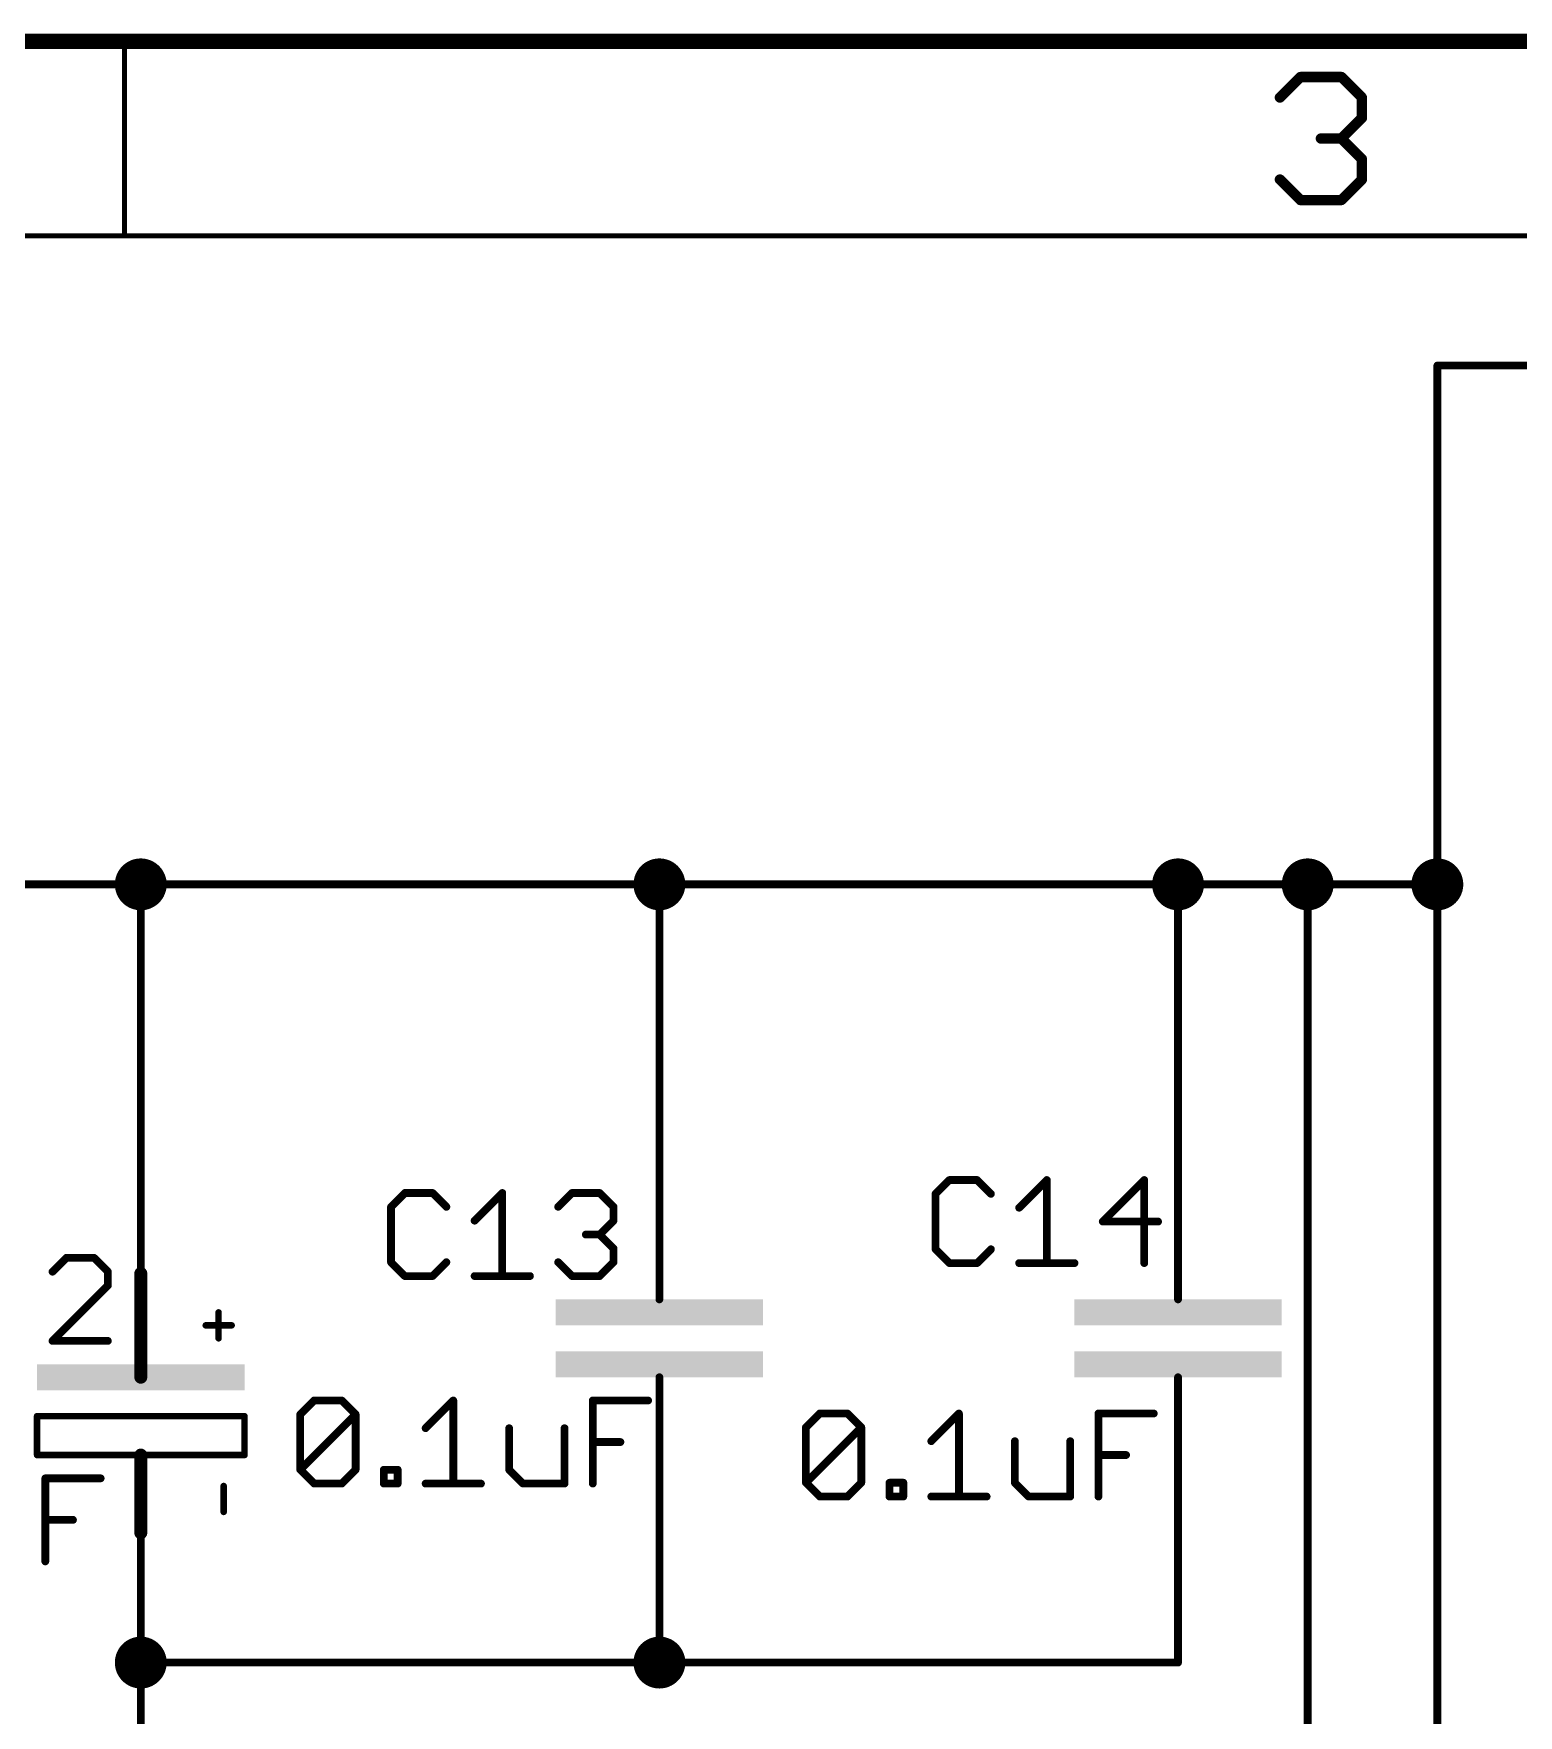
# Model space of a CAD drawing. Extents: x 0 to 388, y 0 to 261.
# Drawn here: x 96.96 to 126.05, y 227.57 to 260.5 of the extents above; entities that cross this region are included whole.
import ezdxf

# ---------------------------------------------------------------- set-up
doc = ezdxf.new("R2010")
doc.units = 0
for name, color, linetype in [('91', 94, 'CONTINUOUS'), ('94', 14, 'CONTINUOUS'), ('95', 251, 'CONTINUOUS'), ('96', 251, 'CONTINUOUS')]:
    doc.layers.add(name, color=color, linetype=linetype)

# ---------------------------------------------------------------- blocks, each defined once
blk = doc.blocks.new('RECT')
blk.add_solid([(-0.5, -0.5), (0.5, -0.5), (-0.5, 0.5), (0.5, 0.5)])

msp = doc.modelspace()

# ---------------------------------------------------------------- linework, layer by layer
at = {"layer": '91', "const_width": 0.1524}
for points in [[(124.46, 243.84), (124.46, 254)], [(124.46, 254), (205.74, 254)], [(96.52, 243.84), (99.06, 243.84)], [(99.06, 236.22), (99.06, 243.84)], [(99.06, 243.84), (109.22, 243.84)], [(109.22, 243.84), (109.22, 238.76)], [(109.22, 243.84), (119.38, 243.84)], [(119.38, 243.84), (119.38, 238.76)], [(121.92, 243.84), (119.38, 243.84)], [(121.92, 226.06), (121.92, 243.84)], [(124.46, 243.84), (121.92, 243.84)], [(124.46, 223.52), (124.46, 243.84)], [(99.06, 228.6), (99.06, 231.14)], [(109.22, 231.14), (109.22, 228.6)], [(119.38, 231.14), (119.38, 228.6)], [(109.22, 228.6), (99.06, 228.6)], [(119.38, 228.6), (109.22, 228.6)]]:
    msp.add_lwpolyline(points, dxfattribs=at)
at = {"layer": '91'}
for points, const_width in [([(124.4981, 254, 1), (124.4219, 254)], 0.0762), ([(124.46, 254.0381, 1), (124.46, 253.9619)], 0.0762), ([(99.06, 243.586, 1), (99.06, 244.094, 1), (99.06, 243.586)], 0.508), ([(109.22, 243.586, 1), (109.22, 244.094, 1), (109.22, 243.586)], 0.508), ([(119.38, 243.586, 1), (119.38, 244.094, 1), (119.38, 243.586)], 0.508), ([(121.92, 243.586, 1), (121.92, 244.094, 1), (121.92, 243.586)], 0.508), ([(124.46, 243.586, 1), (124.46, 244.094, 1), (124.46, 243.586)], 0.508), ([(99.0981, 243.84, 1), (99.0219, 243.84)], 0.0762), ([(99.06, 243.8781, 1), (99.06, 243.8019)], 0.0762), ([(99.06, 243.8019, 1), (99.06, 243.8781)], 0.0762), ([(109.2581, 243.84, 1), (109.1819, 243.84)], 0.0762), ([(109.22, 243.8781, 1), (109.22, 243.8019)], 0.0762), ([(109.22, 243.8019, 1), (109.22, 243.8781)], 0.0762), ([(119.4181, 243.84, 1), (119.3419, 243.84)], 0.0762), ([(119.38, 243.8781, 1), (119.38, 243.8019)], 0.0762), ([(119.38, 243.8019, 1), (119.38, 243.8781)], 0.0762), ([(121.9581, 243.84, 1), (121.8819, 243.84)], 0.0762), ([(121.92, 243.8781, 1), (121.92, 243.8019)], 0.0762), ([(121.92, 243.8019, 1), (121.92, 243.8781)], 0.0762), ([(124.4981, 243.84, 1), (124.4219, 243.84)], 0.0762), ([(124.4219, 243.84, 1), (124.4981, 243.84)], 0.0762), ([(124.46, 243.8019, 1), (124.46, 243.8781)], 0.0762), ([(109.1819, 238.76, 1), (109.2581, 238.76)], 0.0762), ([(119.3419, 238.76, 1), (119.4181, 238.76)], 0.0762), ([(99.0219, 236.22, 1), (99.0981, 236.22)], 0.0762), ([(99.0981, 231.14, 1), (99.0219, 231.14)], 0.0762), ([(109.2581, 231.14, 1), (109.1819, 231.14)], 0.0762), ([(119.4181, 231.14, 1), (119.3419, 231.14)], 0.0762), ([(99.06, 228.346, 1), (99.06, 228.854, 1), (99.06, 228.346)], 0.508), ([(109.22, 228.346, 1), (109.22, 228.854, 1), (109.22, 228.346)], 0.508), ([(99.06, 228.6381, 1), (99.06, 228.5619)], 0.0762), ([(99.0219, 228.6, 1), (99.0981, 228.6)], 0.0762), ([(109.22, 228.6381, 1), (109.22, 228.5619)], 0.0762), ([(109.1819, 228.6, 1), (109.2581, 228.6)], 0.0762), ([(109.22, 228.5619, 1), (109.22, 228.6381)], 0.0762), ([(119.3419, 228.6, 1), (119.4181, 228.6)], 0.0762), ([(119.38, 228.5619, 1), (119.38, 228.6381)], 0.0762)]:
    msp.add_lwpolyline(points, format="xyb", dxfattribs=dict(at, const_width=const_width))
at = {"layer": '94'}
for points, const_width in [([(387.35, 260.35), (0, 260.35)], 0.3), ([(98.7425, 260.35), (98.7425, 256.54)], 0.1), ([(121.3756, 259.249), (121.7771, 259.6505)], 0.2032), ([(121.7771, 259.6505), (122.58, 259.6505)], 0.2032), ([(122.58, 259.6505), (122.9815, 259.249)], 0.2032), ([(122.9815, 259.249), (122.9815, 258.8475)], 0.2032), ([(122.9815, 258.8475), (122.58, 258.446)], 0.2032), ([(122.58, 258.446), (122.1786, 258.446)], 0.2032), ([(122.58, 258.446), (122.9815, 258.0446)], 0.2032), ([(122.9815, 258.0446), (122.9815, 257.6431)], 0.2032), ([(121.7771, 257.2416), (121.3756, 257.6431)], 0.2032), ([(122.9815, 257.6431), (122.58, 257.2416)], 0.2032), ([(122.58, 257.2416), (121.7771, 257.2416)], 0.2032), ([(383.54, 256.54), (3.81, 256.54)], 0.1), ([(109.22, 238.76), (109.22, 236.22)], 0.1524), ([(119.38, 238.76), (119.38, 236.22)], 0.1524), ([(99.06, 236.22), (99.06, 234.188)], 0.254), ([(109.22, 235.712), (109.22, 236.22)], 0.1524), ([(119.38, 235.712), (119.38, 236.22)], 0.1524), ([(100.584, 234.95), (100.584, 235.458)], 0.127), ([(100.84, 235.204), (100.332, 235.204)], 0.127), ([(99.06, 234.95), (99.06, 234.442)], 0.1524), ([(109.22, 233.68), (109.22, 234.188)], 0.1524), ([(119.38, 233.68), (119.38, 234.188)], 0.1524), ([(109.22, 231.14), (109.22, 233.68)], 0.1524), ([(119.38, 231.14), (119.38, 233.68)], 0.1524), ([(97.028, 233.426), (101.092, 233.426)], 0.127), ([(97.028, 232.664), (97.028, 233.426)], 0.127), ([(101.092, 233.426), (101.092, 232.664)], 0.127), ([(99.06, 232.664), (97.028, 232.664)], 0.127), ([(99.06, 231.14), (99.06, 232.664)], 0.254), ([(99.06, 232.664), (99.06, 232.41)], 0.1524), ([(101.092, 232.664), (99.06, 232.664)], 0.127), ([(100.684, 231.55), (100.684, 232.058)], 0.127), ([(99.06, 228.6), (99.06, 226.06)], 0.1524)]:
    msp.add_lwpolyline(points, dxfattribs=dict(at, const_width=const_width))
for points, const_width in [([(98.7675, 260.35, 1), (98.7175, 260.35)], 0.05), ([(121.7771, 259.7013, 1), (121.7771, 259.5997)], 0.1016), ([(121.813, 259.6145, 1), (121.7412, 259.6864)], 0.1016), ([(122.6159, 259.6864, 1), (122.5441, 259.6145)], 0.1016), ([(122.58, 259.5997, 1), (122.58, 259.7013)], 0.1016), ([(121.3397, 259.2849, 1), (121.4115, 259.2131)], 0.1016), ([(123.0323, 259.249, 1), (122.9307, 259.249)], 0.1016), ([(122.9456, 259.2131, 1), (123.0174, 259.2849)], 0.1016), ([(122.9307, 258.8475, 1), (123.0323, 258.8475)], 0.1016), ([(123.0174, 258.8116, 1), (122.9456, 258.8834)], 0.1016), ([(122.1786, 258.4968, 1), (122.1786, 258.3952)], 0.1016), ([(122.6159, 258.4819, 1), (122.5441, 258.4101)], 0.1016), ([(122.5441, 258.4819, 1), (122.6159, 258.4101)], 0.1016), ([(122.58, 258.3952, 1), (122.58, 258.4968)], 0.1016), ([(123.0323, 258.0446, 1), (122.9307, 258.0446)], 0.1016), ([(122.9456, 258.0086, 1), (123.0174, 258.0805)], 0.1016), ([(121.4115, 257.679, 1), (121.3397, 257.6072)], 0.1016), ([(122.9307, 257.6431, 1), (123.0323, 257.6431)], 0.1016), ([(123.0174, 257.6072, 1), (122.9456, 257.679)], 0.1016), ([(121.7771, 257.2924, 1), (121.7771, 257.1908)], 0.1016), ([(121.7412, 257.2057, 1), (121.813, 257.2775)], 0.1016), ([(122.5441, 257.2775, 1), (122.6159, 257.2057)], 0.1016), ([(122.58, 257.1908, 1), (122.58, 257.2924)], 0.1016), ([(98.7175, 256.54, 1), (98.7675, 256.54)], 0.05), ([(109.2581, 238.76, 1), (109.1819, 238.76)], 0.0762), ([(119.4181, 238.76, 1), (119.3419, 238.76)], 0.0762), ([(99.1235, 236.22, 1), (98.9965, 236.22)], 0.127), ([(109.2581, 236.22, 1), (109.1819, 236.22)], 0.0762), ([(109.1819, 236.22, 1), (109.2581, 236.22)], 0.0762), ([(119.4181, 236.22, 1), (119.3419, 236.22)], 0.0762), ([(119.3419, 236.22, 1), (119.4181, 236.22)], 0.0762), ([(100.6158, 235.458, 1), (100.5523, 235.458)], 0.0635), ([(109.1819, 235.712, 1), (109.2581, 235.712)], 0.0762), ([(119.3419, 235.712, 1), (119.4181, 235.712)], 0.0762), ([(100.332, 235.2357, 1), (100.332, 235.1723)], 0.0635), ([(100.84, 235.1723, 1), (100.84, 235.2357)], 0.0635), ([(99.0981, 234.95, 1), (99.0219, 234.95)], 0.0762), ([(100.5523, 234.95, 1), (100.6158, 234.95)], 0.0635), ([(98.9965, 234.188, 1), (99.1235, 234.188)], 0.127), ([(99.0219, 234.442, 1), (99.0981, 234.442)], 0.0762), ([(109.2581, 234.188, 1), (109.1819, 234.188)], 0.0762), ([(119.4181, 234.188, 1), (119.3419, 234.188)], 0.0762), ([(109.2581, 233.68, 1), (109.1819, 233.68)], 0.0762), ([(109.1819, 233.68, 1), (109.2581, 233.68)], 0.0762), ([(119.4181, 233.68, 1), (119.3419, 233.68)], 0.0762), ([(119.3419, 233.68, 1), (119.4181, 233.68)], 0.0762), ([(97.028, 233.4578, 1), (97.028, 233.3943)], 0.0635), ([(97.0598, 233.426, 1), (96.9963, 233.426)], 0.0635), ([(101.1238, 233.426, 1), (101.0602, 233.426)], 0.0635), ([(101.092, 233.3943, 1), (101.092, 233.4578)], 0.0635), ([(97.028, 232.6958, 1), (97.028, 232.6323)], 0.0635), ([(96.9963, 232.664, 1), (97.0598, 232.664)], 0.0635), ([(99.1235, 232.664, 1), (98.9965, 232.664)], 0.127), ([(99.0981, 232.664, 1), (99.0219, 232.664)], 0.0762), ([(99.06, 232.6958, 1), (99.06, 232.6323)], 0.0635), ([(99.06, 232.6323, 1), (99.06, 232.6958)], 0.0635), ([(101.0602, 232.664, 1), (101.1238, 232.664)], 0.0635), ([(101.092, 232.6323, 1), (101.092, 232.6958)], 0.0635), ([(99.0219, 232.41, 1), (99.0981, 232.41)], 0.0762), ([(100.7158, 232.058, 1), (100.6523, 232.058)], 0.0635), ([(100.6523, 231.55, 1), (100.7158, 231.55)], 0.0635), ([(98.9965, 231.14, 1), (99.1235, 231.14)], 0.127), ([(109.1819, 231.14, 1), (109.2581, 231.14)], 0.0762), ([(119.3419, 231.14, 1), (119.4181, 231.14)], 0.0762), ([(99.0981, 228.6, 1), (99.0219, 228.6)], 0.0762)]:
    msp.add_lwpolyline(points, format="xyb", dxfattribs=dict(at, const_width=const_width))
at = {"layer": '95', "const_width": 0.1524}
for points in [[(114.9014, 238.0502), (114.6302, 237.779)], [(115.4437, 238.0502), (114.9014, 238.0502)], [(115.7149, 237.779), (115.4437, 238.0502)], [(116.2674, 237.5079), (116.8097, 238.0502)], [(116.8097, 238.0502), (116.8097, 236.4232)], [(118.718, 238.0502), (117.9045, 237.2367)], [(118.718, 236.4232), (118.718, 238.0502)], [(104.2334, 237.7962), (103.9622, 237.525)], [(104.7757, 237.7962), (104.2334, 237.7962)], [(105.0469, 237.525), (104.7757, 237.7962)], [(105.5994, 237.2539), (106.1417, 237.7962)], [(106.1417, 237.7962), (106.1417, 236.1692)], [(107.2365, 237.525), (107.5077, 237.7962)], [(107.5077, 237.7962), (108.05, 237.7962)], [(108.05, 237.7962), (108.3212, 237.525)], [(114.6302, 237.779), (114.6302, 236.6944)], [(103.9622, 237.525), (103.9622, 236.4404)], [(108.3212, 237.525), (108.3212, 237.2539)], [(108.3212, 237.2539), (108.05, 236.9827)], [(117.9045, 237.2367), (118.9892, 237.2367)], [(108.05, 236.9827), (107.7788, 236.9827)], [(108.05, 236.9827), (108.3212, 236.7115)], [(97.6017, 236.5262), (97.3305, 236.255)], [(98.144, 236.5262), (97.6017, 236.5262)], [(98.4152, 236.255), (98.144, 236.5262)], [(103.9622, 236.4404), (104.2334, 236.1692)], [(104.7757, 236.1692), (105.0469, 236.4404)], [(107.5077, 236.1692), (107.2365, 236.4404)], [(108.3212, 236.4404), (108.05, 236.1692)], [(108.3212, 236.7115), (108.3212, 236.4404)], [(114.6302, 236.6944), (114.9014, 236.4232)], [(114.9014, 236.4232), (115.4437, 236.4232)], [(115.4437, 236.4232), (115.7149, 236.6944)], [(116.2674, 236.4232), (117.352, 236.4232)], [(98.4152, 235.9839), (98.4152, 236.255)], [(104.2334, 236.1692), (104.7757, 236.1692)], [(105.5994, 236.1692), (106.684, 236.1692)], [(108.05, 236.1692), (107.5077, 236.1692)], [(97.3305, 234.8992), (98.4152, 235.9839)], [(98.4152, 234.8992), (97.3305, 234.8992)]]:
    msp.add_lwpolyline(points, dxfattribs=at)
at = {"layer": '95', "const_width": 0.0762}
for points in [[(114.9014, 238.0883, 1), (114.9014, 238.0121)], [(114.9283, 238.0232, 1), (114.8744, 238.0771)], [(115.4706, 238.0771, 1), (115.4168, 238.0232)], [(115.4437, 238.0121, 1), (115.4437, 238.0883)], [(116.8478, 238.0502, 1), (116.7716, 238.0502)], [(116.8366, 238.0232, 1), (116.7827, 238.0771)], [(118.7561, 238.0502, 1), (118.6799, 238.0502)], [(118.7449, 238.0232, 1), (118.6911, 238.0771)], [(104.2334, 237.8343, 1), (104.2334, 237.7581)], [(104.2603, 237.7692, 1), (104.2064, 237.8231)], [(104.8026, 237.8231, 1), (104.7488, 237.7692)], [(104.7757, 237.7581, 1), (104.7757, 237.8343)], [(106.1798, 237.7962, 1), (106.1036, 237.7962)], [(106.1686, 237.7692, 1), (106.1147, 237.8231)], [(107.5077, 237.8343, 1), (107.5077, 237.7581)], [(107.5346, 237.7692, 1), (107.4807, 237.8231)], [(108.0769, 237.8231, 1), (108.0231, 237.7692)], [(108.05, 237.7581, 1), (108.05, 237.8343)], [(114.6683, 237.779, 1), (114.5921, 237.779)], [(114.6033, 237.806, 1), (114.6571, 237.7521)], [(115.6879, 237.7521, 1), (115.7418, 237.806)], [(104.0003, 237.525, 1), (103.9241, 237.525)], [(103.9353, 237.552, 1), (103.9891, 237.4981)], [(105.0199, 237.4981, 1), (105.0738, 237.552)], [(107.2096, 237.552, 1), (107.2635, 237.4981)], [(108.3593, 237.525, 1), (108.2831, 237.525)], [(108.2942, 237.4981, 1), (108.3481, 237.552)], [(116.2404, 237.5348, 1), (116.2943, 237.4809)], [(105.5724, 237.2808, 1), (105.6263, 237.2269)], [(108.2831, 237.2539, 1), (108.3593, 237.2539)], [(108.3481, 237.2269, 1), (108.2942, 237.2808)], [(117.9045, 237.2748, 1), (117.9045, 237.1986)], [(117.8776, 237.2636, 1), (117.9315, 237.2098)], [(118.9892, 237.1986, 1), (118.9892, 237.2748)], [(107.7788, 237.0208, 1), (107.7788, 236.9446)], [(108.0769, 237.0096, 1), (108.0231, 236.9558)], [(108.0231, 237.0096, 1), (108.0769, 236.9558)], [(108.05, 236.9446, 1), (108.05, 237.0208)], [(97.6017, 236.5643, 1), (97.6017, 236.4881)], [(97.6286, 236.4992, 1), (97.5747, 236.5531)], [(98.1709, 236.5531, 1), (98.1171, 236.4992)], [(98.144, 236.4881, 1), (98.144, 236.5643)], [(103.9891, 236.4673, 1), (103.9353, 236.4134)], [(103.9241, 236.4404, 1), (104.0003, 236.4404)], [(105.0738, 236.4134, 1), (105.0199, 236.4673)], [(107.2635, 236.4673, 1), (107.2096, 236.4134)], [(108.3593, 236.7115, 1), (108.2831, 236.7115)], [(108.2831, 236.4404, 1), (108.3593, 236.4404)], [(108.2942, 236.6846, 1), (108.3481, 236.7385)], [(108.3481, 236.4134, 1), (108.2942, 236.4673)], [(114.6571, 236.7213, 1), (114.6033, 236.6674)], [(114.5921, 236.6944, 1), (114.6683, 236.6944)], [(114.9014, 236.4613, 1), (114.9014, 236.3851)], [(114.8744, 236.3963, 1), (114.9283, 236.4501)], [(115.4168, 236.4501, 1), (115.4706, 236.3963)], [(115.4437, 236.3851, 1), (115.4437, 236.4613)], [(115.7418, 236.6674, 1), (115.6879, 236.7213)], [(116.2674, 236.4613, 1), (116.2674, 236.3851)], [(117.352, 236.3851, 1), (117.352, 236.4613)], [(97.3036, 236.282, 1), (97.3575, 236.2281)], [(98.4533, 236.255, 1), (98.3771, 236.255)], [(98.3882, 236.2281, 1), (98.4421, 236.282)], [(104.2334, 236.2073, 1), (104.2334, 236.1311)], [(104.2064, 236.1423, 1), (104.2603, 236.1961)], [(104.7488, 236.1961, 1), (104.8026, 236.1423)], [(104.7757, 236.1311, 1), (104.7757, 236.2073)], [(105.5994, 236.2073, 1), (105.5994, 236.1311)], [(106.1036, 236.1692, 1), (106.1798, 236.1692)], [(106.684, 236.1311, 1), (106.684, 236.2073)], [(107.5077, 236.2073, 1), (107.5077, 236.1311)], [(107.4807, 236.1423, 1), (107.5346, 236.1961)], [(108.0231, 236.1961, 1), (108.0769, 236.1423)], [(108.05, 236.1311, 1), (108.05, 236.2073)], [(116.7716, 236.4232, 1), (116.8478, 236.4232)], [(118.6799, 236.4232, 1), (118.7561, 236.4232)], [(98.3771, 235.9839, 1), (98.4533, 235.9839)], [(98.4421, 235.9569, 1), (98.3882, 236.0108)], [(97.3305, 234.9373, 1), (97.3305, 234.8611)], [(97.3036, 234.9261, 1), (97.3575, 234.8723)], [(98.4152, 234.8611, 1), (98.4152, 234.9373)]]:
    msp.add_lwpolyline(points, format="xyb", dxfattribs=at)
at = {"layer": '96', "const_width": 0.1524}
for points in [[(102.1842, 233.461), (102.4554, 233.7322)], [(102.1842, 232.3764), (102.1842, 233.461)], [(102.1842, 232.3764), (103.2689, 233.461)], [(102.4554, 233.7322), (102.9977, 233.7322)], [(102.9977, 233.7322), (103.2689, 233.461)], [(103.2689, 233.461), (103.2689, 232.3764)], [(104.6399, 233.1899), (105.1823, 233.7322)], [(105.1823, 233.7322), (105.1823, 232.1052)], [(107.9142, 232.1052), (107.9142, 233.7322)], [(107.9142, 233.7322), (108.9989, 233.7322)], [(112.0902, 233.207), (112.3614, 233.4782)], [(112.3614, 233.4782), (112.9037, 233.4782)], [(112.9037, 233.4782), (113.1749, 233.207)], [(114.5459, 232.9359), (115.0883, 233.4782)], [(115.0883, 233.4782), (115.0883, 231.8512)], [(117.8202, 231.8512), (117.8202, 233.4782)], [(117.8202, 233.4782), (118.9049, 233.4782)], [(106.2771, 233.1899), (106.2771, 232.3764)], [(107.3618, 232.1052), (107.3618, 233.1899)], [(112.0902, 232.1224), (112.0902, 233.207)], [(112.0902, 232.1224), (113.1749, 233.207)], [(113.1749, 233.207), (113.1749, 232.1224)], [(107.9142, 232.9187), (108.4566, 232.9187)], [(116.1831, 232.9359), (116.1831, 232.1224)], [(117.2678, 231.8512), (117.2678, 232.9359)], [(117.8202, 232.6647), (118.3626, 232.6647)], [(97.1897, 230.5812), (97.1897, 232.2082)], [(97.1897, 232.2082), (98.2743, 232.2082)], [(102.4554, 232.1052), (102.1842, 232.3764)], [(103.2689, 232.3764), (102.9977, 232.1052)], [(103.8214, 232.1052), (103.8214, 232.3764)], [(103.8214, 232.3764), (104.0925, 232.3764)], [(104.0925, 232.3764), (104.0925, 232.1052)], [(106.2771, 232.3764), (106.5483, 232.1052)], [(112.3614, 231.8512), (112.0902, 232.1224)], [(113.1749, 232.1224), (112.9037, 231.8512)], [(113.7274, 231.8512), (113.7274, 232.1224)], [(113.7274, 232.1224), (113.9985, 232.1224)], [(113.9985, 232.1224), (113.9985, 231.8512)], [(116.1831, 232.1224), (116.4543, 231.8512)], [(102.9977, 232.1052), (102.4554, 232.1052)], [(104.0925, 232.1052), (103.8214, 232.1052)], [(104.6399, 232.1052), (105.7246, 232.1052)], [(106.5483, 232.1052), (107.3618, 232.1052)], [(112.9037, 231.8512), (112.3614, 231.8512)], [(113.9985, 231.8512), (113.7274, 231.8512)], [(114.5459, 231.8512), (115.6306, 231.8512)], [(116.4543, 231.8512), (117.2678, 231.8512)], [(97.1897, 231.3947), (97.732, 231.3947)]]:
    msp.add_lwpolyline(points, dxfattribs=at)
at = {"layer": '96', "const_width": 0.0762}
for points in [[(102.2223, 233.461, 1), (102.1461, 233.461)], [(102.1573, 233.488, 1), (102.2111, 233.4341)], [(102.4554, 233.7703, 1), (102.4554, 233.6941)], [(102.4823, 233.7052, 1), (102.4284, 233.7591)], [(103.0246, 233.7591, 1), (102.9708, 233.7052)], [(102.9977, 233.6941, 1), (102.9977, 233.7703)], [(103.307, 233.461, 1), (103.2308, 233.461)], [(103.2958, 233.4341, 1), (103.2419, 233.488)], [(103.2419, 233.4341, 1), (103.2958, 233.488)], [(105.2204, 233.7322, 1), (105.1442, 233.7322)], [(105.2092, 233.7052, 1), (105.1553, 233.7591)], [(107.9523, 233.7322, 1), (107.8761, 233.7322)], [(107.9142, 233.7703, 1), (107.9142, 233.6941)], [(108.9989, 233.6941, 1), (108.9989, 233.7703)], [(112.3614, 233.5163, 1), (112.3614, 233.4401)], [(112.3883, 233.4512, 1), (112.3344, 233.5051)], [(112.9306, 233.5051, 1), (112.8768, 233.4512)], [(112.9037, 233.4401, 1), (112.9037, 233.5163)], [(115.1264, 233.4782, 1), (115.0502, 233.4782)], [(115.1152, 233.4512, 1), (115.0613, 233.5051)], [(117.8583, 233.4782, 1), (117.7821, 233.4782)], [(117.8202, 233.5163, 1), (117.8202, 233.4401)], [(118.9049, 233.4401, 1), (118.9049, 233.5163)], [(104.613, 233.2168, 1), (104.6669, 233.1629)], [(106.3152, 233.1899, 1), (106.239, 233.1899)], [(107.3999, 233.1899, 1), (107.3237, 233.1899)], [(112.1283, 233.207, 1), (112.0521, 233.207)], [(112.0633, 233.234, 1), (112.1171, 233.1801)], [(113.213, 233.207, 1), (113.1368, 233.207)], [(113.2018, 233.1801, 1), (113.1479, 233.234)], [(113.1479, 233.1801, 1), (113.2018, 233.234)], [(107.9142, 232.9568, 1), (107.9142, 232.8806)], [(108.4566, 232.8806, 1), (108.4566, 232.9568)], [(114.519, 232.9628, 1), (114.5729, 232.9089)], [(116.2212, 232.9359, 1), (116.145, 232.9359)], [(117.3059, 232.9359, 1), (117.2297, 232.9359)], [(117.8202, 232.7028, 1), (117.8202, 232.6266)], [(118.3626, 232.6266, 1), (118.3626, 232.7028)], [(97.2278, 232.2082, 1), (97.1516, 232.2082)], [(97.1897, 232.2463, 1), (97.1897, 232.1701)], [(98.2743, 232.1701, 1), (98.2743, 232.2463)], [(102.2111, 232.4033, 1), (102.1573, 232.3494)], [(102.1573, 232.4033, 1), (102.2111, 232.3494)], [(102.1461, 232.3764, 1), (102.2223, 232.3764)], [(103.2308, 232.3764, 1), (103.307, 232.3764)], [(103.2958, 232.3494, 1), (103.2419, 232.4033)], [(103.8595, 232.3764, 1), (103.7833, 232.3764)], [(103.8214, 232.4145, 1), (103.8214, 232.3383)], [(104.1306, 232.3764, 1), (104.0544, 232.3764)], [(104.0925, 232.3383, 1), (104.0925, 232.4145)], [(106.304, 232.4033, 1), (106.2501, 232.3494)], [(106.239, 232.3764, 1), (106.3152, 232.3764)], [(112.1171, 232.1493, 1), (112.0633, 232.0954)], [(112.0633, 232.1493, 1), (112.1171, 232.0954)], [(113.2018, 232.0954, 1), (113.1479, 232.1493)], [(113.7655, 232.1224, 1), (113.6893, 232.1224)], [(113.7274, 232.1605, 1), (113.7274, 232.0843)], [(114.0366, 232.1224, 1), (113.9604, 232.1224)], [(113.9985, 232.0843, 1), (113.9985, 232.1605)], [(116.21, 232.1493, 1), (116.1561, 232.0954)], [(102.4554, 232.1433, 1), (102.4554, 232.0671)], [(102.4284, 232.0783, 1), (102.4823, 232.1321)], [(102.9708, 232.1321, 1), (103.0246, 232.0783)], [(102.9977, 232.0671, 1), (102.9977, 232.1433)], [(103.8214, 232.1433, 1), (103.8214, 232.0671)], [(103.7833, 232.1052, 1), (103.8595, 232.1052)], [(104.0544, 232.1052, 1), (104.1306, 232.1052)], [(104.0925, 232.0671, 1), (104.0925, 232.1433)], [(104.6399, 232.1433, 1), (104.6399, 232.0671)], [(105.1442, 232.1052, 1), (105.2204, 232.1052)], [(105.7246, 232.0671, 1), (105.7246, 232.1433)], [(106.5483, 232.1433, 1), (106.5483, 232.0671)], [(106.5213, 232.0783, 1), (106.5752, 232.1321)], [(107.3237, 232.1052, 1), (107.3999, 232.1052)], [(107.3618, 232.0671, 1), (107.3618, 232.1433)], [(107.8761, 232.1052, 1), (107.9523, 232.1052)], [(112.0521, 232.1224, 1), (112.1283, 232.1224)], [(112.3614, 231.8893, 1), (112.3614, 231.8131)], [(112.3344, 231.8243, 1), (112.3883, 231.8781)], [(112.8768, 231.8781, 1), (112.9306, 231.8243)], [(112.9037, 231.8131, 1), (112.9037, 231.8893)], [(113.1368, 232.1224, 1), (113.213, 232.1224)], [(113.7274, 231.8893, 1), (113.7274, 231.8131)], [(113.6893, 231.8512, 1), (113.7655, 231.8512)], [(113.9604, 231.8512, 1), (114.0366, 231.8512)], [(113.9985, 231.8131, 1), (113.9985, 231.8893)], [(114.5459, 231.8893, 1), (114.5459, 231.8131)], [(115.0502, 231.8512, 1), (115.1264, 231.8512)], [(115.6306, 231.8131, 1), (115.6306, 231.8893)], [(116.145, 232.1224, 1), (116.2212, 232.1224)], [(116.4543, 231.8893, 1), (116.4543, 231.8131)], [(116.4273, 231.8243, 1), (116.4812, 231.8781)], [(117.2297, 231.8512, 1), (117.3059, 231.8512)], [(117.2678, 231.8131, 1), (117.2678, 231.8893)], [(117.7821, 231.8512, 1), (117.8583, 231.8512)], [(97.1897, 231.4328, 1), (97.1897, 231.3566)], [(97.732, 231.3566, 1), (97.732, 231.4328)], [(97.1516, 230.5812, 1), (97.2278, 230.5812)]]:
    msp.add_lwpolyline(points, format="xyb", dxfattribs=at)

# ---------------------------------------------------------------- block references
at = {"layer": '94', "xscale": 4.064, "yscale": 0.508, "rotation": 180}
for p in [(109.22, 235.458), (119.38, 235.458), (109.22, 234.442), (119.38, 234.442)]:
    msp.add_blockref('RECT', p, dxfattribs=at)
at = {"layer": '94', "xscale": 4.064, "yscale": 0.508}
msp.add_blockref('RECT', (99.06, 234.188), dxfattribs=at)

doc.saveas('drawing.dxf')
